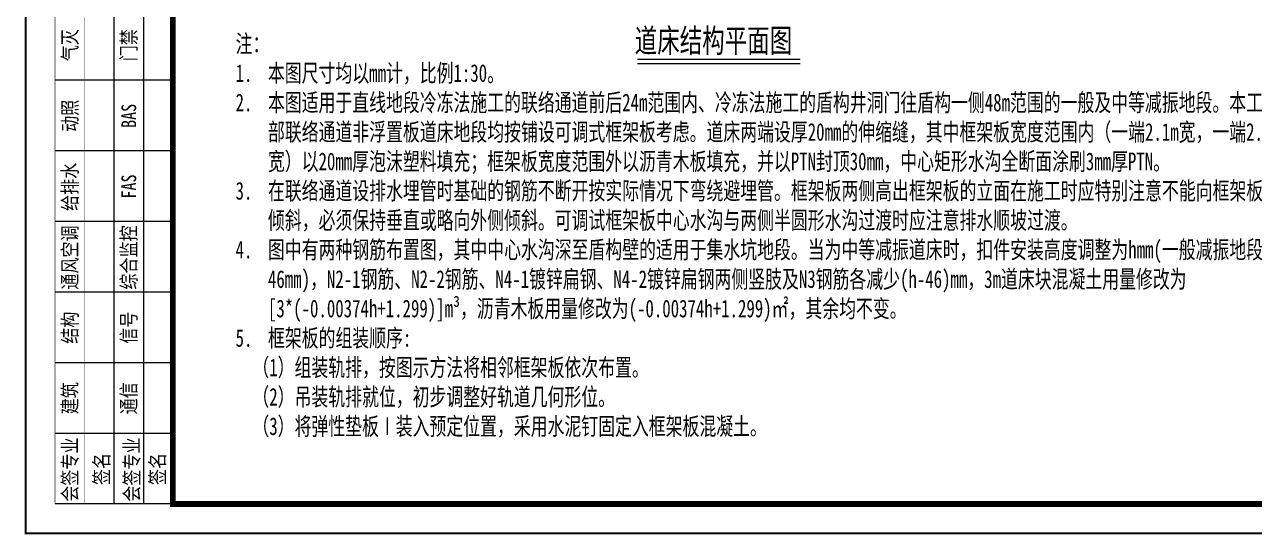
# Model space of a CAD drawing. Header units: millimetres. Extents: x -1537 to 20523, y -39880 to -29629.
# Drawn here: x -1537 to 4728, y -39880 to -37281 of the extents above; entities that cross this region are included whole.
import ezdxf
from ezdxf.enums import TextEntityAlignment as Align

# ---------------------------------------------------------------- set-up
doc = ezdxf.new("R2010")
doc.units = ezdxf.units.MM
for name, color, linetype in [('GesoftDrawFrameCountersignBlockLayer', 7, 'Continuous'), ('GesoftDrawFrameCountersignLayer', 7, 'Continuous'), ('GesoftDrawFrameFrameBlockLayer', 7, 'Continuous'), ('GesoftDrawFrameInLineLayer', 85, 'Continuous'), ('GesoftDrawFrameOutLineLayer', 180, 'Continuous'), ('GesoftDrawFrameTitleLayer', 7, 'Continuous'), ('尺寸标注', 7, 'Continuous'), ('标注', 3, 'Continuous')]:
    doc.layers.add(name, color=color, linetype=linetype)
doc.styles.add('宋体样式', font='SimSun.ttf', dxfattribs={"width": 0.8})
doc.styles.add('宋体样式宽度0.7', font='SimSun.ttf', dxfattribs={"width": 0.7})
doc.styles.add('宋体样式宽度0.8', font='SimSun.ttf', dxfattribs={"width": 0.8})
doc.styles.add('条形码', font='BC_C39.FBC', dxfattribs={"height": 11})

# ---------------------------------------------------------------- blocks, each defined once
blk = doc.blocks.new('杭州4号线二期会签定义_2e1cf7a908f61d0b50dc33cccab90907')
at = {"layer": 'GesoftDrawFrameCountersignLayer', "color": 7}
for p, q in [((0, 72), (-20, 72)), ((0, 60), (-20, 60)), ((0, 48), (-20, 48)), ((0, 36), (-20, 36)), ((0, 24), (-20, 24)), ((0, 12), (-20, 12)), ((0, 0), (-20, 0))]:
    blk.add_line(p, q, dxfattribs=at)
for points in [[(0, 285), (0, 0)], [(-10, 204), (-10, 0)], [(-5, 204), (-5, 0)]]:
    blk.add_lwpolyline(points, dxfattribs=at)
at = {"layer": 'GesoftDrawFrameCountersignLayer', "color": 7, "const_width": 0.1}
for points in [[(-20, 282), (-20, 0)], [(-15, 204), (-15, 0)]]:
    blk.add_lwpolyline(points, dxfattribs=at)
at = {"layer": 'GesoftDrawFrameCountersignLayer', "color": 7, "style": '宋体样式宽度0.8', "width": 0.8}
for s, p in [('气灭', (-16.23, 75.23)), ('门禁', (-6.23, 75.23)), ('动照', (-16.23, 63.23)), ('BAS', (-6.23, 63.9)), ('给排水', (-16.23, 49.8)), ('FAS', (-6.23, 51.9)), ('通风空调', (-16.23, 36.42)), ('综合监控', (-6.23, 36.42)), ('结构', (-16.23, 27.23)), ('信号', (-6.23, 27.23)), ('建筑', (-16.23, 15.23)), ('通信', (-6.23, 15.23)), ('会签专业   ', (-16.23, 0.39)), ('会签专业   ', (-5.73, 0.39)), ('签名', (-10.85, 3.22)), ('签名', (-1.35, 3.22))]:
    blk.add_text(s, height=2.5, rotation=90, dxfattribs=at).set_placement(p)
blk = doc.blocks.new('0.75_ffb4e8d4558ec0704e1d2cd9ca1a2cbc')
at = {"layer": 'GesoftDrawFrameInLineLayer', "color": 0, "const_width": 1}
blk.add_lwpolyline([(0, 0), (0, 287), (-705, 287), (-705, 0), (0, 0)], dxfattribs=at)
at = {"layer": 'GesoftDrawFrameOutLineLayer', "color": 0, "const_width": 0.35}
blk.add_lwpolyline([(5, -5), (5, 292), (-730, 292), (-730, -5), (5, -5)], dxfattribs=at)
blk = doc.blocks.new('GESOFT00000000NEW_049a35bf7f0736cc4250df00ece10f93_ffb4e8d4558ec0704e1d2cd9ca1a2cbc_2e1cf7a908f61d0b50dc33cccab90907')
at = {"layer": 'GesoftDrawFrameCountersignBlockLayer'}
blk.add_blockref('杭州4号线二期会签定义_2e1cf7a908f61d0b50dc33cccab90907', (-705, 0), dxfattribs=at)
at = {"layer": 'GesoftDrawFrameFrameBlockLayer'}
blk.add_blockref('0.75_ffb4e8d4558ec0704e1d2cd9ca1a2cbc', (0, 0), dxfattribs=at)
at = {"layer": 'GesoftDrawFrameTitleLayer', "color": 7, "style": '条形码', "width": 2}
blk.add_attdef('BARCODE', (-2.8, 60.5), '', height=6, rotation=90, dxfattribs=at)
at = {"layer": 'GesoftDrawFrameTitleLayer', "style": '宋体样式'}
for tag, height, width, p in [('GCMC0', 3.6, 0.8, (-40, 43.4)), ('SHEJI', 2.5, 0.8, (-154, 35.2)), ('SHEJI2', 2.5, 0.8, (-137.76, 35.27)), ('SJJD', 2.5, 0.8, (-14, 34.4)), ('JIAOHE', 2.5, 0.8, (-154, 28.8)), ('JIAOHE2', 2.5, 0.8, (-137.61, 28.83)), ('VERSION0', 2.5, 0.8, (-14, 26.4)), ('ZTSD', 2.5, 0.8, (-190, 24)), ('ZYFZR1', 2.5, 0.8, (-154, 22.4)), ('ZYFZR2', 2.5, 0.8, (-137.76, 22.24)), ('CEMING', 4, 0.7, (-84, 22.59)), ('BILI', 2.5, 0.8, (-14, 18.4)), ('XMFZR1', 2.5, 0.8, (-154, 16)), ('XMFZR2', 2.5, 0.8, (-137.98, 16.22)), ('DOCNAME0', 3.5, 0.9, (-84, 13.27)), ('SENHE', 2.5, 0.8, (-154, 9.6)), ('SENHE2', 2.5, 0.8, (-137.41, 9.52)), ('DOCNAME2', 3.5, 0.9, (-84, 9.42)), ('RIQI', 2.5, 0.8, (-14, 10.4)), ('XTSD', 2.5, 0.8, (-190, 4.8)), ('SENDING', 2.5, 0.8, (-154, 3.2)), ('SENDING2', 2.5, 0.8, (-137.41, 3.81)), ('TUHAO', 2.5, 0.8, (-91.5, 3.2)), ('PROJECTNO', 2.5, 0.8, (-47.5, 3.2)), ('PAGENUMBER', 2.5, 0.8, (-31.78, 3.83)), ('PAGECOUNT', 2.5, 0.8, (-10.8, 3.83))]:
    blk.add_attdef(tag, text='', height=height, dxfattribs=dict(at, width=width)).set_placement(p, align=Align.MIDDLE_CENTER)
blk.add_attdef('PIANMING', text='', height=4, dxfattribs=at).set_placement((-84, 31.09), align=Align.MIDDLE_CENTER)

msp = doc.modelspace()

# ---------------------------------------------------------------- linework, layer by layer
at = {"layer": '尺寸标注', "color": 0}
msp.add_line((1586.07669, -37478.2347), (2413.51765, -37478.2347), dxfattribs=at)
msp.add_lwpolyline([(1586.07669, -37456.6347), (2414.06351, -37456.6347)], dxfattribs=at)

# ---------------------------------------------------------------- block references
at = {"xscale": 30, "yscale": 30, "zscale": 30}
msp.add_blockref('GESOFT00000000NEW_049a35bf7f0736cc4250df00ece10f93_ffb4e8d4558ec0704e1d2cd9ca1a2cbc_2e1cf7a908f61d0b50dc33cccab90907', (20368.09326, -39724.43154), dxfattribs=at)

# ---------------------------------------------------------------- texts
note = msp.add_mtext_dynamic_manual_height_columns('\\A1;注：\\P\\pi-164.9997,l164.9997,t164.9997,247.5;1.^I本图尺寸均以mm计，比例1:30。\\P2.^I本图适用于直线地段{\\A0;冷冻法施工的联络通道前后24m范围内、冷冻法施工的盾构井洞门往盾构一侧48m范围的一般及中等减振地段}。本工程全部联络通道非浮置板道床地段均按铺设可调式框架板考虑。道床两端设厚20mm的伸缩缝，其中框架板宽度范围内（一端2.1m宽，一端2.5m宽）以{\\A0;20mm厚泡沫塑料填充}；框架板宽度范围外以沥青木板填充，并以PTN封顶30mm，中心矩形水沟全断面涂刷3mm厚PTN。\\P3.^I在联络通道设排水埋管时基础的钢筋不断开按实际情况下弯绕避埋管。框架板两侧高出框架板的立面在施工时应特别注意不能向框架板一侧倾斜，必须保持垂直或略向外侧倾斜。可调试框架板中心水沟与两侧半圆形水沟过渡时应注意排水顺坡过渡。\\P4.^I图中有两种钢筋布置图，其中中心水沟深至盾构壁的适用于集水坑地段。{\\A0;当为中等减振道床时，扣件安装高度调整为hmm(一般减振地段为46mm)，N2-1钢筋、N2-2钢筋、N4-1镀锌扁钢、N4-2镀锌扁钢两侧竖肢及N3钢筋各减少(h-46)mm，3m道床块混凝土用量修改为[3*(-0.00374h+1.299)]m³，沥青木板用量修改为(-0.00374h+1.299)㎡，其余均不变。}\\P5.^I框架板的组装顺序:\\P\\pi0,l0,tz;  （1）组装轨排，按图示方法将相邻框架板依次布置。\\P  （2）吊装轨排就位，初步调整好轨道几何形位。\\P  （3）将弹性垫板Ⅰ装入预定位置，采用水泥钉固定入框架板混凝土。\\P', width=5419.4124899, gutter_width=324.35485, heights=[2403.17487, 0], dxfattribs=dict(insert=(-462.35276, -37332.72246), char_height=90, attachment_point=1, style='宋体样式宽度0.7'))
for column, words in zip(note.columns.linked_columns, ['\\A1;  \\P\\P（4）以20mm厚泡沫塑料填充弹性垫板周围缝隙（限位榫侧面应粘贴泡沫板），浇筑周围道床混凝土；应保证框架板与周围现浇道床之间的隔离空隙在任何情况下不得小于10mm。\\P  （5）盖板可后安装，安装时应采取可靠且方便拆卸的固定方式，如就位并将接缝清洁后采用缩合型有机硅灌封胶或玻璃硅胶进行可靠粘接等。{\\A0;\\P\\pi-164.9997,l164.9997,t164.9997,247.5;}6.^I联络通道处可调框架板地段水沟深度为轨面下600mm，区间一般地段水沟深度为轨面下400mm，令线路坡度为a‰，水沟坡度为2‰，则在可调框架板地段顺坡终点设置长度为[(600-400)/(a-2)]m、坡度为2‰的中心水沟道床，以实现过渡。']):
    column.text = words
at = {"layer": '标注', "style": '宋体样式宽度0.7', "width": 0.7}
msp.add_text('道床结构平面图', height=120, dxfattribs=at).set_placement((1571.18115, -37422.27361))

doc.saveas('drawing.dxf')
